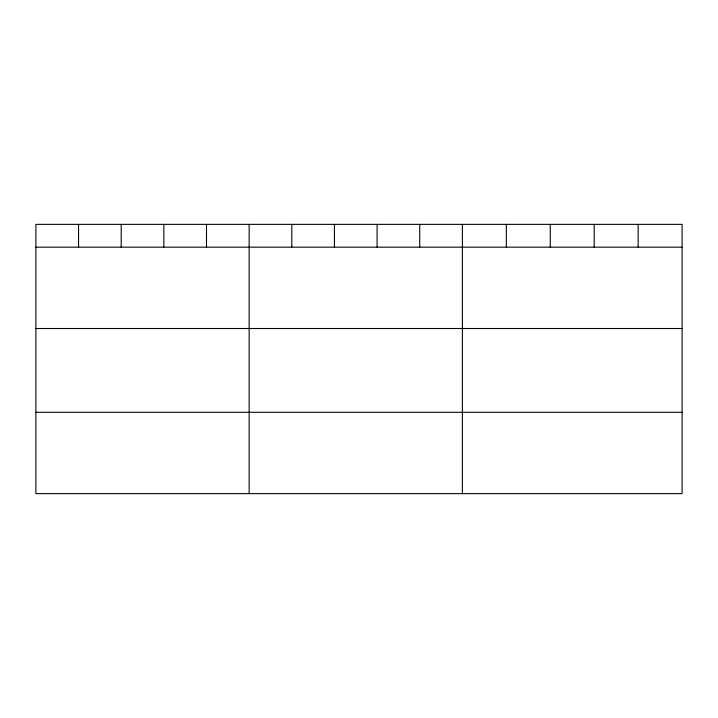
<?xml version="1.0" encoding="UTF-8"?>
<svg xmlns="http://www.w3.org/2000/svg" width="718" height="718" viewBox="0 0 718 718"><rect width="100%" height="100%" fill="white"/><g stroke="black" fill="none" stroke-linecap="round" stroke-linejoin="round"><path stroke-width="1.08" d="M682.1 247.171L682.1 493.634L35.9 493.634L35.9 224.366L682.1 224.366L682.1 247.171L35.9 247.171M35.9 328.503L682.1 328.503M35.9 412.294L682.1 412.294M638.158 224.366L638.158 247.171M594.217 224.366L594.217 247.171M550.275 224.366L550.275 247.171M506.334 224.366L506.334 247.171M462.392 224.366L462.392 493.634M419.743 224.366L419.743 247.171M377.094 224.366L377.094 247.171M334.444 224.366L334.444 247.171M291.795 224.366L291.795 247.171M249.146 224.366L249.146 493.634M206.497 224.366L206.497 247.171M163.848 224.366L163.848 247.171M121.198 224.366L121.198 247.171M78.549 224.366L78.549 247.171"/></g></svg>
